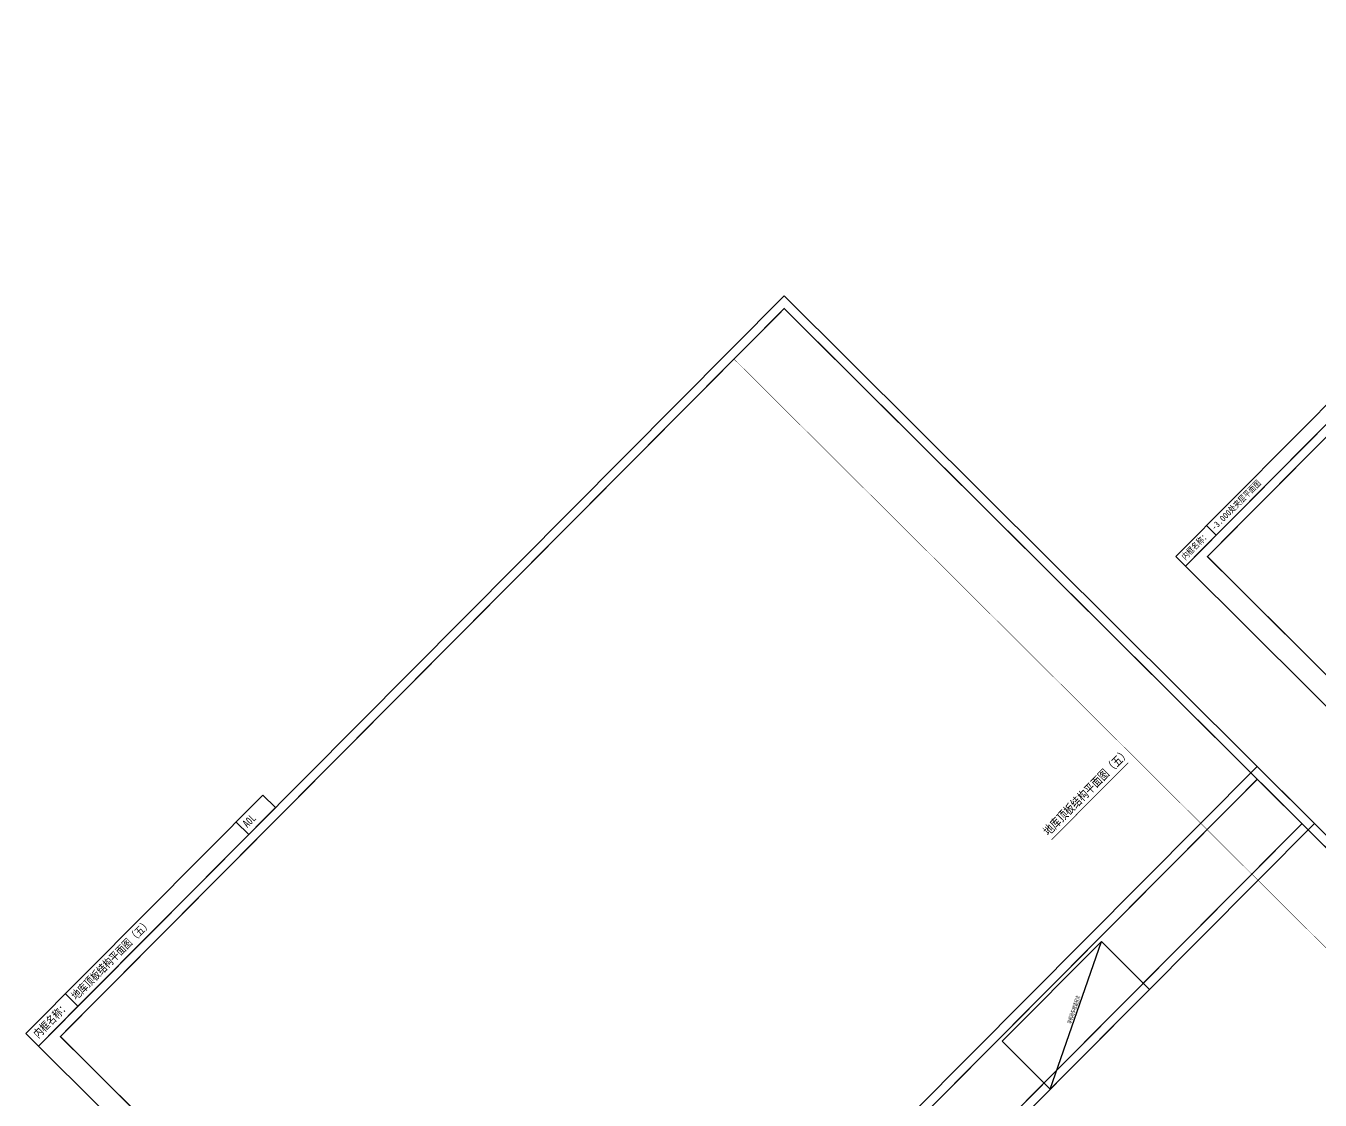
# Model space of a CAD drawing. Extents: x -10019161317 to 520012312, y -3104337261 to 7448155121.
# Drawn here: x 518748590 to 518894093, y 3500001662 to 3500122404 of the extents above; entities that cross this region are included whole.
import ezdxf
from ezdxf.enums import TextEntityAlignment as Align

# ---------------------------------------------------------------- set-up
doc = ezdxf.new("R2010")
doc.units = 0
doc.header["$LTSCALE"] = 1000
doc.header["$MEASUREMENT"] = 0
doc.layers.add('S_DETL_DIMS', color=83, linetype='CONTINUOUS')
doc.layers.add('S_PLAN_TOPC', color=7, linetype='CONTINUOUS')
doc.layers.add('内框', color=8, linetype='CONTINUOUS', plot=False)
doc.styles.add('TH-STYLE2', font='', dxfattribs={"width": 0.8})
doc.styles.add('样式 1_yjk', font='Tssdeng.shx', dxfattribs={"width": 0.7, "bigfont": 'Tssdchn.shx'})
doc.styles.add('黑体', font='simhei.ttf')
doc.styles.get('TH-STYLE2').set_extended_font_data('STXihei')

# ---------------------------------------------------------------- blocks, each defined once
blk = doc.blocks.new('THAPE_A0L_inner')
at = {"layer": '内框'}
for p, q in [((0, 860.8), (0, 841)), ((0, 860.8), (378, 860.8)), ((63, 841), (63, 860.8)), ((63, 860.8), (63, 841)), ((335.4, 841), (335.4, 860.8)), ((335.4, 860.8), (335.4, 841)), ((378, 841), (378, 860.8)), ((0, 841), (63, 841)), ((36, 841), (0, 841)), ((108, 841), (36, 841)), ((63, 841), (335.4, 841)), ((252, 841), (108, 841)), ((378, 841), (252, 841)), ((335.4, 841), (378, 841)), ((1179, 774), (1179, 802))]:
    blk.add_line(p, q, dxfattribs=at)
blk.add_lwpolyline([(0, 0), (1189, 0), (1189, 841), (0, 841)], close=True, dxfattribs=at)
at = {"layer": '内框', "const_width": 1.4}
blk.add_lwpolyline([(25, 831), (25, 10), (1179, 10), (1179, 831)], close=True, dxfattribs=at)
at = {"layer": '内框', "const_width": 0.5}
blk.add_lwpolyline([(1099, 831), (1099, 10)], dxfattribs=at)
at = {"layer": '内框', "style": '黑体', "width": 0.8}
for s, p in [('内框名称：', (5.7, 847)), ('A0L', (339.3, 847))]:
    blk.add_text(s, height=9, dxfattribs=at).set_placement(p)
blk.add_attdef('内框名称', (66.2, 847), '', height=9, dxfattribs=at)
blk = doc.blocks.new('THAPE_A1L_inner')
at = {"layer": '内框'}
for p, q in [((0, 609.4), (0, 594)), ((0, 609.4), (294, 609.4)), ((49, 594), (49, 609.4)), ((49, 609.4), (49, 594)), ((260.9, 594), (260.8, 609.4)), ((260.8, 609.4), (260.9, 594)), ((294, 594), (294, 609.4)), ((0, 594), (49, 594)), ((28, 594), (0, 594)), ((84, 594), (28, 594)), ((49, 594), (260.9, 594)), ((196, 594), (84, 594)), ((294, 594), (196, 594)), ((260.9, 594), (294, 594))]:
    blk.add_line(p, q, dxfattribs=at)
blk.add_lwpolyline([(0, 0), (841, 0), (841, 594), (0, 594)], close=True, dxfattribs=at)
at = {"layer": '内框', "const_width": 1.4}
blk.add_lwpolyline([(25, 584), (25, 10), (831, 10), (831, 584)], close=True, dxfattribs=at)
at = {"layer": '内框', "const_width": 0.5}
blk.add_lwpolyline([(751, 584), (751, 10)], dxfattribs=at)
at = {"layer": '内框', "style": '黑体', "width": 0.8}
for s, p in [('内框名称：', (4.4, 598.6)), ('A1L', (263.9, 598.6))]:
    blk.add_text(s, height=7, dxfattribs=at).set_placement(p)
blk.add_attdef('内框名称', (51.5, 598.6), '', height=7, dxfattribs=at)

msp = doc.modelspace()

# ---------------------------------------------------------------- linework, layer by layer
at = {"layer": 'S_DETL_DIMS'}
msp.add_line((518863760.0317, 3500002900.5673), (518869496.8384, 3500019476.0545), dxfattribs=at)
msp.add_lwpolyline([(518858356.5654, 3500008274.4468), (518869496.8384, 3500019476.0545), (518874900.3047, 3500014102.1749), (518863760.0317, 3500002900.5673)], close=True, dxfattribs=at)
at = {"layer": 'S_PLAN_TOPC', "const_width": 80}
msp.add_lwpolyline([(518863899.9653, 3500030925.8374), (518872516.3922, 3500039589.7051)], dxfattribs=at)

# ---------------------------------------------------------------- block references
at = {"layer": '内框', "xscale": 100, "yscale": 100, "zscale": 100}
for name, p, rotation, values in [('THAPE_A1L_inner', (518921064.1146, 3500019800.8543), 45.15729227493468, {'内框名称': '-3.000处夹层平面图'}), ('THAPE_A0L_inner', (518809624.9343, 3499948434.5681), 45.15729833413873, {'内框名称': '地库顶板结构平面图（五）'})]:
    msp.add_blockref(name, p, dxfattribs=dict(at, rotation=rotation)).add_auto_attribs(values)
at = {"layer": '内框', "xscale": 100, "yscale": 100, "zscale": 100, "rotation": 45.15729833413873}
msp.add_blockref('THAPE_A0L_inner', (518862812.8404, 3499895537.9045), dxfattribs=at)

# ---------------------------------------------------------------- texts
at = {"layer": 'S_DETL_DIMS', "style": '样式 1_yjk', "width": 0.7}
msp.add_text('非机动车坡道另详', height=450, rotation=70.909168532, dxfattribs=at).set_placement((518866650.8987, 3500011725.2262), align=Align.CENTER)
at = {"layer": 'S_PLAN_TOPC', "style": 'TH-STYLE2', "width": 0.8}
msp.add_text('地库顶板结构平面图（五）', height=1000, rotation=45.157292971, dxfattribs=at).set_placement((518863754.1967, 3500031100.5456), align=Align.BOTTOM_LEFT)

doc.saveas('drawing.dxf')
